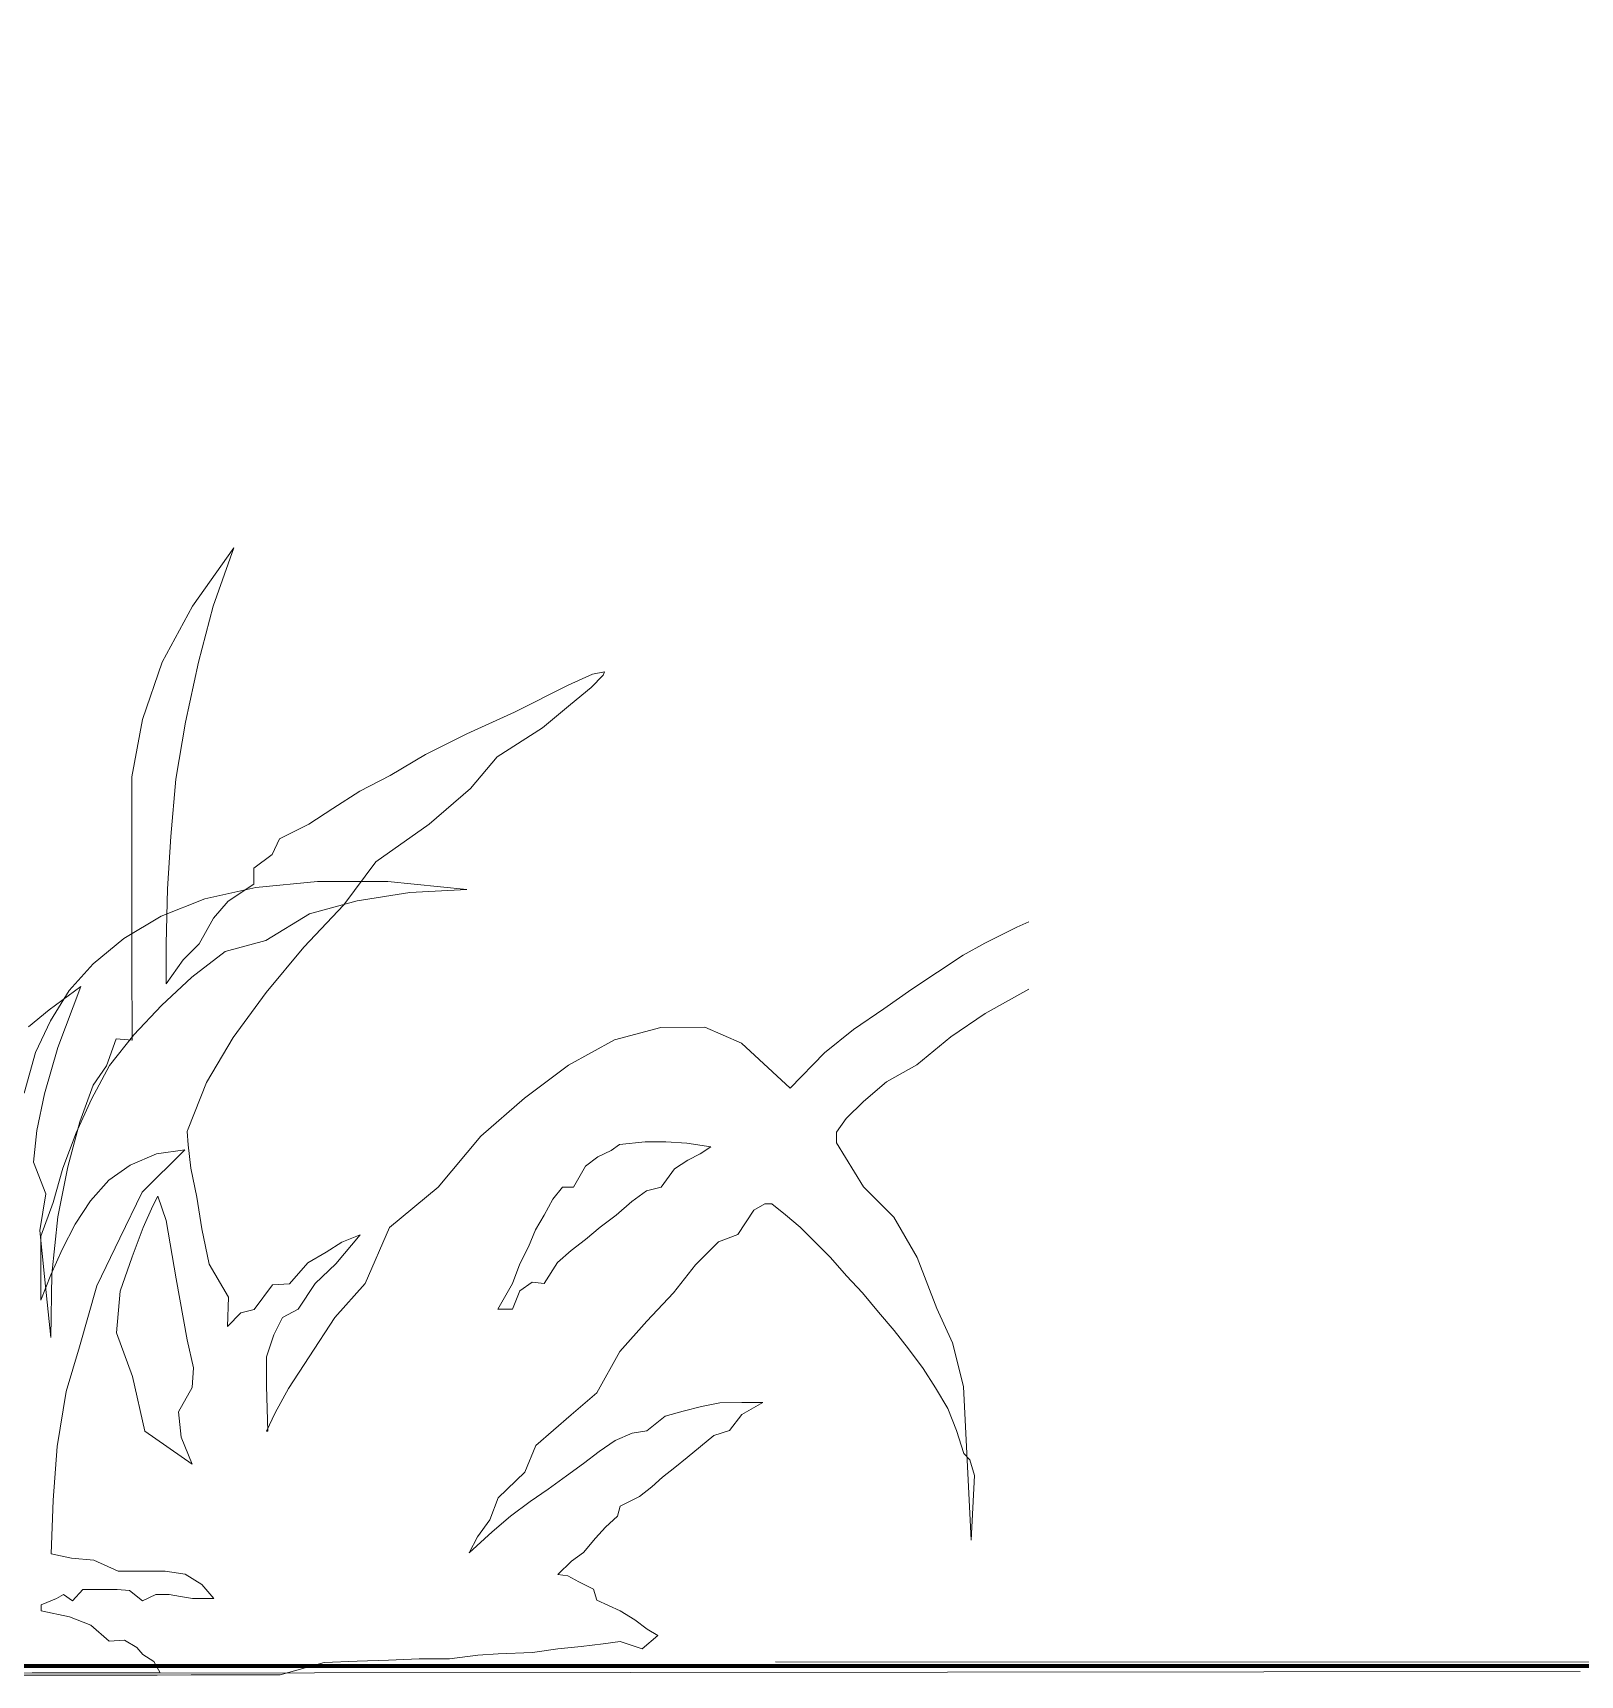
# Model space of a CAD drawing. Header units: inches. Extents: x 140 to 978, y -82 to 38.
# Drawn here: x 654.358 to 654.862, y -44.992 to -44.457 of the extents above; entities that cross this region are included whole.
import ezdxf

# ---------------------------------------------------------------- set-up
doc = ezdxf.new("R2010")
doc.units = ezdxf.units.IN
doc.header["$MEASUREMENT"] = 0
doc.linetypes.add('DASHED2', pattern=[0.375, 0.25, -0.125])
for name, color, linetype, lineweight in [('UNSAAC-AREA VERDE', 94, 'Continuous', 0), ('UNSAAC-PROYECCIONES', 38, 'DASHED2', 0), ('UNSAAC-VARIOS', 30, 'Continuous', 0)]:
    doc.layers.add(name, color=color, linetype=linetype, lineweight=lineweight)

# ---------------------------------------------------------------- blocks, each defined once
blk = doc.blocks.new('unsaac area verde 2')
at = {"layer": 'UNSAAC-AREA VERDE'}
for p, q in [((1477.7216, 42.3771), (1477.6946, 42.339)), ((1477.7216, 42.3771), (1477.6946, 42.339)), ((1477.7081, 42.3391), (1477.7216, 42.3771)), ((1477.7081, 42.3391), (1477.7216, 42.3771)), ((1477.6946, 42.339), (1477.6747, 42.3025)), ((1477.6946, 42.339), (1477.6747, 42.3025)), ((1477.6985, 42.3025), (1477.7081, 42.3391)), ((1477.6985, 42.3025), (1477.7081, 42.3391)), ((1477.6747, 42.3025), (1477.662, 42.2652)), ((1477.6747, 42.3025), (1477.662, 42.2652)), ((1477.6899, 42.2636), (1477.6985, 42.3025)), ((1477.6899, 42.2636), (1477.6985, 42.3025)), ((1477.9629, 42.2961), (1477.955, 42.2945)), ((1477.9629, 42.2961), (1477.955, 42.2945)), ((1477.9621, 42.2938), (1477.9629, 42.2961)), ((1477.9621, 42.2938), (1477.9629, 42.2961)), ((1477.9392, 42.2874), (1477.9042, 42.2699)), ((1477.9392, 42.2874), (1477.9042, 42.2699)), ((1477.955, 42.2945), (1477.9392, 42.2874)), ((1477.955, 42.2945), (1477.9392, 42.2874)), ((1477.9407, 42.2747), (1477.9542, 42.2858)), ((1477.9407, 42.2747), (1477.9542, 42.2858)), ((1477.9542, 42.2858), (1477.9621, 42.2938)), ((1477.9542, 42.2858), (1477.9621, 42.2938)), ((1477.9224, 42.2596), (1477.9407, 42.2747)), ((1477.9224, 42.2596), (1477.9407, 42.2747)), ((1477.662, 42.2652), (1477.6549, 42.2279)), ((1477.662, 42.2652), (1477.6549, 42.2279)), ((1477.6835, 42.2263), (1477.6899, 42.2636)), ((1477.6835, 42.2263), (1477.6899, 42.2636)), ((1477.9042, 42.2699), (1477.8732, 42.2557)), ((1477.9042, 42.2699), (1477.8732, 42.2557)), ((1477.8732, 42.2557), (1477.8462, 42.2422)), ((1477.8732, 42.2557), (1477.8462, 42.2422)), ((1477.893, 42.2407), (1477.9224, 42.2596)), ((1477.893, 42.2407), (1477.9224, 42.2596)), ((1477.8462, 42.2422), (1477.8232, 42.2287)), ((1477.8462, 42.2422), (1477.8232, 42.2287)), ((1477.8756, 42.22), (1477.893, 42.2407)), ((1477.8756, 42.22), (1477.893, 42.2407)), ((1477.6549, 42.2279), (1477.6549, 42.1891)), ((1477.6549, 42.2279), (1477.6549, 42.1891)), ((1477.6803, 42.1891), (1477.6835, 42.2263)), ((1477.6803, 42.1891), (1477.6835, 42.2263)), ((1477.8232, 42.2287), (1477.8034, 42.2184)), ((1477.8232, 42.2287), (1477.8034, 42.2184)), ((1477.8034, 42.2184), (1477.7859, 42.2072)), ((1477.8034, 42.2184), (1477.7859, 42.2072)), ((1477.8486, 42.197), (1477.8756, 42.22)), ((1477.8486, 42.197), (1477.8756, 42.22)), ((1477.7859, 42.2072), (1477.7701, 42.197)), ((1477.7859, 42.2072), (1477.7701, 42.197)), ((1477.6549, 42.1891), (1477.6549, 42.1494)), ((1477.6549, 42.1891), (1477.6549, 42.1494)), ((1477.678, 42.1549), (1477.6803, 42.1891)), ((1477.678, 42.1549), (1477.6803, 42.1891)), ((1477.7701, 42.197), (1477.751, 42.1874)), ((1477.7701, 42.197), (1477.751, 42.1874)), ((1477.8137, 42.1723), (1477.8486, 42.197)), ((1477.8137, 42.1723), (1477.8486, 42.197)), ((1477.751, 42.1874), (1477.7462, 42.1772)), ((1477.751, 42.1874), (1477.7462, 42.1772)), ((1477.7462, 42.1772), (1477.7343, 42.1683)), ((1477.7462, 42.1772), (1477.7343, 42.1683)), ((1477.7343, 42.1683), (1477.7343, 42.158)), ((1477.7343, 42.1683), (1477.7343, 42.158)), ((1477.793, 42.1445), (1477.8137, 42.1723)), ((1477.793, 42.1445), (1477.8137, 42.1723)), ((1477.7343, 42.158), (1477.7176, 42.1469)), ((1477.7343, 42.158), (1477.7176, 42.1469)), ((1477.7356, 42.1557), (1477.7759, 42.1596)), ((1477.7356, 42.1557), (1477.7759, 42.1596)), ((1477.7759, 42.1596), (1477.8215, 42.1596)), ((1477.7759, 42.1596), (1477.8215, 42.1596)), ((1477.8215, 42.1596), (1477.8731, 42.1543)), ((1477.8215, 42.1596), (1477.8731, 42.1543)), ((1477.6549, 42.1494), (1477.6549, 42.108)), ((1477.6549, 42.1494), (1477.6549, 42.108)), ((1477.674, 42.1371), (1477.7024, 42.1484)), ((1477.674, 42.1371), (1477.7024, 42.1484)), ((1477.6771, 42.1191), (1477.678, 42.1549)), ((1477.6771, 42.1191), (1477.678, 42.1549)), ((1477.7024, 42.1484), (1477.7356, 42.1557)), ((1477.7024, 42.1484), (1477.7356, 42.1557)), ((1477.7176, 42.1469), (1477.7081, 42.1358)), ((1477.7176, 42.1469), (1477.7081, 42.1358)), ((1477.8016, 42.1471), (1477.7706, 42.1385)), ((1477.8016, 42.1471), (1477.7706, 42.1385)), ((1477.836, 42.1523), (1477.8016, 42.1471)), ((1477.836, 42.1523), (1477.8016, 42.1471)), ((1477.8731, 42.1543), (1477.836, 42.1523)), ((1477.8731, 42.1543), (1477.836, 42.1523)), ((1477.6496, 42.1226), (1477.674, 42.1371)), ((1477.6496, 42.1226), (1477.674, 42.1371)), ((1477.7081, 42.1358), (1477.6986, 42.1191)), ((1477.7081, 42.1358), (1477.6986, 42.1191)), ((1477.7706, 42.1385), (1477.7421, 42.1213)), ((1477.7706, 42.1385), (1477.7421, 42.1213)), ((1477.7668, 42.1168), (1477.793, 42.1445)), ((1477.7668, 42.1168), (1477.793, 42.1445)), ((1478.2312, 42.1295), (1478.2105, 42.1191)), ((1478.2312, 42.1295), (1478.2105, 42.1191)), ((1478.2391, 42.1328), (1478.2312, 42.1295)), ((1477.6297, 42.1061), (1477.6496, 42.1226)), ((1477.6297, 42.1061), (1477.6496, 42.1226)), ((1477.6771, 42.093), (1477.6771, 42.1191)), ((1477.6771, 42.093), (1477.6771, 42.1191)), ((1477.6986, 42.1191), (1477.6883, 42.1088)), ((1477.6986, 42.1191), (1477.6883, 42.1088)), ((1477.7157, 42.114), (1477.6938, 42.0974)), ((1477.7157, 42.114), (1477.6938, 42.0974)), ((1477.7421, 42.1213), (1477.7157, 42.114)), ((1477.7421, 42.1213), (1477.7157, 42.114)), ((1477.7422, 42.0874), (1477.7668, 42.1168)), ((1477.7422, 42.0874), (1477.7668, 42.1168)), ((1478.2105, 42.1191), (1478.1963, 42.1112)), ((1478.2105, 42.1191), (1478.1963, 42.1112)), ((1477.6139, 42.0888), (1477.6297, 42.1061)), ((1477.6139, 42.0888), (1477.6297, 42.1061)), ((1477.6549, 42.108), (1477.6549, 42.0564)), ((1477.6549, 42.108), (1477.6549, 42.0564)), ((1477.6883, 42.1088), (1477.6771, 42.093)), ((1477.6883, 42.1088), (1477.6771, 42.093)), ((1478.1963, 42.1112), (1478.1796, 42.1001)), ((1478.1963, 42.1112), (1478.1796, 42.1001)), ((1477.6938, 42.0974), (1477.674, 42.079)), ((1477.6938, 42.0974), (1477.674, 42.079)), ((1478.1796, 42.1001), (1478.1629, 42.089)), ((1478.1796, 42.1001), (1478.1629, 42.089)), ((1477.6216, 42.0914), (1477.601, 42.0763)), ((1477.6216, 42.0914), (1477.601, 42.0763)), ((1477.6019, 42.069), (1477.6139, 42.0888)), ((1477.6019, 42.069), (1477.6139, 42.0888)), ((1477.6065, 42.0517), (1477.6216, 42.0914)), ((1477.6065, 42.0517), (1477.6216, 42.0914)), ((1477.7208, 42.058), (1477.7422, 42.0874)), ((1477.7208, 42.058), (1477.7422, 42.0874)), ((1478.1629, 42.089), (1478.1446, 42.0763)), ((1478.1629, 42.089), (1478.1446, 42.0763)), ((1478.2105, 42.0731), (1478.2391, 42.089)), ((1478.2105, 42.0731), (1478.2391, 42.089)), ((1478.2391, 42.089), (1478.2391, 42.089)), ((1478.2391, 42.089), (1478.2391, 42.089)), ((1477.601, 42.0763), (1477.5875, 42.0652)), ((1477.601, 42.0763), (1477.5875, 42.0652)), ((1477.674, 42.079), (1477.6561, 42.0598)), ((1477.674, 42.079), (1477.6561, 42.0598)), ((1478.1446, 42.0763), (1478.1249, 42.0628)), ((1478.1446, 42.0763), (1478.1249, 42.0628)), ((1478.1883, 42.058), (1478.2105, 42.0731)), ((1478.1883, 42.058), (1478.2105, 42.0731)), ((1477.592, 42.0485), (1477.6019, 42.069)), ((1477.592, 42.0485), (1477.6019, 42.069)), ((1477.9994, 42.0644), (1477.9692, 42.0564)), ((1477.9994, 42.0644), (1477.9692, 42.0564)), ((1478.028, 42.0644), (1477.9994, 42.0644)), ((1478.028, 42.0644), (1477.9994, 42.0644)), ((1478.0518, 42.0541), (1478.028, 42.0644)), ((1478.0518, 42.0541), (1478.028, 42.0644)), ((1478.1249, 42.0628), (1478.1058, 42.0477)), ((1478.1249, 42.0628), (1478.1058, 42.0477)), ((1477.5978, 42.0215), (1477.6065, 42.0517)), ((1477.5978, 42.0215), (1477.6065, 42.0517)), ((1477.6446, 42.0572), (1477.6382, 42.0398)), ((1477.6446, 42.0572), (1477.6382, 42.0398)), ((1477.6561, 42.0598), (1477.6403, 42.0399)), ((1477.6561, 42.0598), (1477.6403, 42.0399)), ((1477.6549, 42.0564), (1477.6446, 42.0572)), ((1477.6549, 42.0564), (1477.6446, 42.0572)), ((1477.7033, 42.0287), (1477.7208, 42.058)), ((1477.7033, 42.0287), (1477.7208, 42.058)), ((1477.9692, 42.0564), (1477.9392, 42.0398)), ((1477.9692, 42.0564), (1477.9392, 42.0398)), ((1478.0835, 42.0247), (1478.0518, 42.0541)), ((1478.0835, 42.0247), (1478.0518, 42.0541)), ((1478.1661, 42.0398), (1478.1883, 42.058)), ((1478.1661, 42.0398), (1478.1883, 42.058)), ((1477.5847, 42.022), (1477.592, 42.0485)), ((1477.5847, 42.022), (1477.592, 42.0485)), ((1477.6403, 42.0399), (1477.6284, 42.0181)), ((1477.6403, 42.0399), (1477.6284, 42.0181)), ((1477.6382, 42.0398), (1477.6295, 42.0271)), ((1477.6382, 42.0398), (1477.6295, 42.0271)), ((1477.9392, 42.0398), (1477.9105, 42.0184)), ((1477.9392, 42.0398), (1477.9105, 42.0184)), ((1478.1058, 42.0477), (1478.0835, 42.0247)), ((1478.1058, 42.0477), (1478.0835, 42.0247)), ((1478.1462, 42.0287), (1478.1661, 42.0398)), ((1478.1462, 42.0287), (1478.1661, 42.0398)), ((1477.6914, 41.9986), (1477.7033, 42.0287)), ((1477.6914, 41.9986), (1477.7033, 42.0287)), ((1478.1312, 42.016), (1478.1462, 42.0287)), ((1478.1312, 42.016), (1478.1462, 42.0287)), ((1477.5929, 41.9977), (1477.5978, 42.0215)), ((1477.5929, 41.9977), (1477.5978, 42.0215)), ((1477.6284, 42.0181), (1477.6184, 41.9962)), ((1477.6284, 42.0181), (1477.6184, 41.9962)), ((1477.6295, 42.0271), (1477.6208, 42.0033)), ((1477.6295, 42.0271), (1477.6208, 42.0033)), ((1477.9105, 42.0184), (1477.8819, 41.9937)), ((1477.9105, 42.0184), (1477.8819, 41.9937)), ((1478.12, 42.0048), (1478.1312, 42.016)), ((1478.12, 42.0048), (1478.1312, 42.016)), ((1477.5906, 41.9771), (1477.5929, 41.9977)), ((1477.5906, 41.9771), (1477.5929, 41.9977)), ((1477.6184, 41.9962), (1477.6098, 41.9732)), ((1477.6184, 41.9962), (1477.6098, 41.9732)), ((1477.6208, 42.0033), (1477.6129, 41.974)), ((1477.6208, 42.0033), (1477.6129, 41.974)), ((1477.6907, 41.9969), (1477.6914, 41.9986)), ((1477.6907, 41.9969), (1477.6914, 41.9986)), ((1477.6914, 41.9882), (1477.6907, 41.9969)), ((1477.6914, 41.9882), (1477.6907, 41.9969)), ((1478.1137, 41.9961), (1478.12, 42.0048)), ((1478.1137, 41.9961), (1478.12, 42.0048)), ((1478.1137, 41.989), (1478.1137, 41.9961)), ((1478.1137, 41.989), (1478.1137, 41.9961)), ((1477.693, 41.9731), (1477.6914, 41.9882)), ((1477.693, 41.9731), (1477.6914, 41.9882)), ((1477.8819, 41.9937), (1477.8542, 41.9604)), ((1477.8819, 41.9937), (1477.8542, 41.9604)), ((1477.9669, 41.9842), (1477.9724, 41.9882)), ((1477.9669, 41.9842), (1477.9724, 41.9882)), ((1477.9724, 41.9882), (1477.9891, 41.9898)), ((1477.9724, 41.9882), (1477.9891, 41.9898)), ((1477.9891, 41.9898), (1478.0026, 41.9898)), ((1477.9891, 41.9898), (1478.0026, 41.9898)), ((1478.0026, 41.9898), (1478.0161, 41.989)), ((1478.0026, 41.9898), (1478.0161, 41.989)), ((1478.0161, 41.989), (1478.0319, 41.9866)), ((1478.0161, 41.989), (1478.0319, 41.9866)), ((1478.0319, 41.9866), (1478.0248, 41.9819)), ((1478.0319, 41.9866), (1478.0248, 41.9819)), ((1478.1312, 41.9604), (1478.1137, 41.989)), ((1478.1312, 41.9604), (1478.1137, 41.989)), ((1477.5986, 41.9564), (1477.5906, 41.9771)), ((1477.5986, 41.9564), (1477.5906, 41.9771)), ((1477.6397, 41.9652), (1477.6536, 41.9751)), ((1477.6397, 41.9652), (1477.6536, 41.9751)), ((1477.6536, 41.9751), (1477.6707, 41.9824)), ((1477.6536, 41.9751), (1477.6707, 41.9824)), ((1477.6892, 41.985), (1477.6614, 41.9573)), ((1477.6892, 41.985), (1477.6614, 41.9573)), ((1477.6707, 41.9824), (1477.6892, 41.985)), ((1477.6707, 41.9824), (1477.6892, 41.985)), ((1477.9502, 41.974), (1477.9581, 41.9802)), ((1477.9502, 41.974), (1477.9581, 41.9802)), ((1477.9581, 41.9802), (1477.9669, 41.9842)), ((1477.9581, 41.9802), (1477.9669, 41.9842)), ((1478.0169, 41.9779), (1478.0081, 41.9723)), ((1478.0169, 41.9779), (1478.0081, 41.9723)), ((1478.0248, 41.9819), (1478.0169, 41.9779)), ((1478.0248, 41.9819), (1478.0169, 41.9779)), ((1477.6098, 41.9732), (1477.6033, 41.9507)), ((1477.6098, 41.9732), (1477.6033, 41.9507)), ((1477.6129, 41.974), (1477.6065, 41.9414)), ((1477.6129, 41.974), (1477.6065, 41.9414)), ((1477.6277, 41.9519), (1477.6397, 41.9652)), ((1477.6277, 41.9519), (1477.6397, 41.9652)), ((1477.6969, 41.9541), (1477.693, 41.9731)), ((1477.6969, 41.9541), (1477.693, 41.9731)), ((1477.9423, 41.9604), (1477.9502, 41.974)), ((1477.9423, 41.9604), (1477.9502, 41.974)), ((1478.0081, 41.9723), (1477.9994, 41.9604)), ((1478.0081, 41.9723), (1477.9994, 41.9604)), ((1477.5946, 41.9326), (1477.5986, 41.9564)), ((1477.5946, 41.9326), (1477.5986, 41.9564)), ((1477.6614, 41.9573), (1477.6469, 41.9275)), ((1477.6614, 41.9573), (1477.6469, 41.9275)), ((1477.6684, 41.9485), (1477.6716, 41.9548)), ((1477.6684, 41.9485), (1477.6716, 41.9548)), ((1477.6716, 41.9548), (1477.6771, 41.939)), ((1477.6716, 41.9548), (1477.6771, 41.939)), ((1477.7002, 41.9334), (1477.6969, 41.9541)), ((1477.7002, 41.9334), (1477.6969, 41.9541)), ((1477.8542, 41.9604), (1477.8224, 41.9343)), ((1477.8542, 41.9604), (1477.8224, 41.9343)), ((1477.9288, 41.9525), (1477.9351, 41.9604)), ((1477.9288, 41.9525), (1477.9351, 41.9604)), ((1477.9351, 41.9604), (1477.9423, 41.9604)), ((1477.9351, 41.9604), (1477.9423, 41.9604)), ((1477.9899, 41.958), (1477.9804, 41.9509)), ((1477.9899, 41.958), (1477.9804, 41.9509)), ((1477.9994, 41.9604), (1477.9899, 41.958)), ((1477.9994, 41.9604), (1477.9899, 41.958)), ((1478.151, 41.9406), (1478.1312, 41.9604)), ((1478.151, 41.9406), (1478.1312, 41.9604)), ((1477.6033, 41.9507), (1477.5953, 41.9288)), ((1477.6033, 41.9507), (1477.5953, 41.9288)), ((1477.6178, 41.9367), (1477.6277, 41.9519)), ((1477.6178, 41.9367), (1477.6277, 41.9519)), ((1477.662, 41.9343), (1477.6684, 41.9485)), ((1477.662, 41.9343), (1477.6684, 41.9485)), ((1477.9232, 41.9422), (1477.9288, 41.9525)), ((1477.9232, 41.9422), (1477.9288, 41.9525)), ((1477.9804, 41.9509), (1477.97, 41.9422)), ((1477.9804, 41.9509), (1477.97, 41.9422)), ((1478.0494, 41.9294), (1478.0597, 41.9453)), ((1478.0494, 41.9294), (1478.0597, 41.9453)), ((1478.0597, 41.9453), (1478.0669, 41.9493)), ((1478.0597, 41.9453), (1478.0669, 41.9493)), ((1478.0669, 41.9493), (1478.0716, 41.9493)), ((1478.0669, 41.9493), (1478.0716, 41.9493)), ((1478.0716, 41.9493), (1478.0804, 41.9421)), ((1478.0716, 41.9493), (1478.0804, 41.9421)), ((1477.5978, 41.9025), (1477.5946, 41.9326)), ((1477.5978, 41.9025), (1477.5946, 41.9326)), ((1477.6065, 41.9414), (1477.6025, 41.904)), ((1477.6065, 41.9414), (1477.6025, 41.904)), ((1477.6092, 41.9202), (1477.6178, 41.9367)), ((1477.6092, 41.9202), (1477.6178, 41.9367)), ((1477.6549, 41.9152), (1477.662, 41.9343)), ((1477.6549, 41.9152), (1477.662, 41.9343)), ((1477.6771, 41.939), (1477.6835, 41.9009)), ((1477.6771, 41.939), (1477.6835, 41.9009)), ((1477.7049, 41.9105), (1477.7002, 41.9334)), ((1477.7049, 41.9105), (1477.7002, 41.9334)), ((1477.8224, 41.9343), (1477.8066, 41.8977)), ((1477.8224, 41.9343), (1477.8066, 41.8977)), ((1477.9129, 41.9215), (1477.9176, 41.9326)), ((1477.9129, 41.9215), (1477.9176, 41.9326)), ((1477.9176, 41.9326), (1477.9232, 41.9422)), ((1477.9176, 41.9326), (1477.9232, 41.9422)), ((1477.9597, 41.9343), (1477.9502, 41.9263)), ((1477.9597, 41.9343), (1477.9502, 41.9263)), ((1477.97, 41.9422), (1477.9597, 41.9343)), ((1477.97, 41.9422), (1477.9597, 41.9343)), ((1478.0804, 41.9421), (1478.0899, 41.9342)), ((1478.0804, 41.9421), (1478.0899, 41.9342)), ((1478.0899, 41.9342), (1478.0994, 41.9247)), ((1478.0899, 41.9342), (1478.0994, 41.9247)), ((1478.1661, 41.9144), (1478.151, 41.9406)), ((1478.1661, 41.9144), (1478.151, 41.9406)), ((1477.5953, 41.9288), (1477.5953, 41.9083)), ((1477.5953, 41.9288), (1477.5953, 41.9083)), ((1477.6469, 41.9275), (1477.6317, 41.8964)), ((1477.6469, 41.9275), (1477.6317, 41.8964)), ((1477.7915, 41.9247), (1477.7811, 41.9183)), ((1477.7915, 41.9247), (1477.7811, 41.9183)), ((1477.7875, 41.9105), (1477.8034, 41.9294)), ((1477.7875, 41.9105), (1477.8034, 41.9294)), ((1477.8034, 41.9294), (1477.7915, 41.9247)), ((1477.8034, 41.9294), (1477.7915, 41.9247)), ((1477.9074, 41.9104), (1477.9129, 41.9215)), ((1477.9074, 41.9104), (1477.9129, 41.9215)), ((1477.9502, 41.9263), (1477.9407, 41.9191)), ((1477.9502, 41.9263), (1477.9407, 41.9191)), ((1478.0217, 41.9096), (1478.0367, 41.9247)), ((1478.0217, 41.9096), (1478.0367, 41.9247)), ((1478.0367, 41.9247), (1478.0494, 41.9294)), ((1478.0367, 41.9247), (1478.0494, 41.9294)), ((1478.0994, 41.9247), (1478.1097, 41.9144)), ((1478.0994, 41.9247), (1478.1097, 41.9144)), ((1477.6019, 41.9037), (1477.6092, 41.9202)), ((1477.6019, 41.9037), (1477.6092, 41.9202)), ((1477.647, 41.8929), (1477.6549, 41.9152)), ((1477.647, 41.8929), (1477.6549, 41.9152)), ((1477.7692, 41.9113), (1477.7573, 41.8977)), ((1477.7692, 41.9113), (1477.7573, 41.8977)), ((1477.7811, 41.9183), (1477.7692, 41.9113)), ((1477.7811, 41.9183), (1477.7692, 41.9113)), ((1477.9319, 41.9113), (1477.9232, 41.8977)), ((1477.9319, 41.9113), (1477.9232, 41.8977)), ((1477.9407, 41.9191), (1477.9319, 41.9113)), ((1477.9407, 41.9191), (1477.9319, 41.9113)), ((1478.1097, 41.9144), (1478.12, 41.9025)), ((1478.1097, 41.9144), (1478.12, 41.9025)), ((1478.1788, 41.881), (1478.1661, 41.9144)), ((1478.1788, 41.881), (1478.1661, 41.9144)), ((1477.5953, 41.9083), (1477.5953, 41.8872)), ((1477.5953, 41.9083), (1477.5953, 41.8872)), ((1477.5953, 41.8872), (1477.6019, 41.9037)), ((1477.5953, 41.8872), (1477.6019, 41.9037)), ((1477.6018, 41.8628), (1477.5978, 41.9025)), ((1477.6018, 41.8628), (1477.5978, 41.9025)), ((1477.6025, 41.904), (1477.6018, 41.8628)), ((1477.6025, 41.904), (1477.6018, 41.8628)), ((1477.6835, 41.9009), (1477.6907, 41.8612)), ((1477.6835, 41.9009), (1477.6907, 41.8612)), ((1477.7176, 41.889), (1477.7049, 41.9105)), ((1477.7176, 41.889), (1477.7049, 41.9105)), ((1477.774, 41.8977), (1477.7875, 41.9105)), ((1477.774, 41.8977), (1477.7875, 41.9105)), ((1477.9026, 41.8977), (1477.9074, 41.9104)), ((1477.9026, 41.8977), (1477.9074, 41.9104)), ((1478.0073, 41.8914), (1478.0217, 41.9096)), ((1478.0073, 41.8914), (1478.0217, 41.9096)), ((1478.12, 41.9025), (1478.1304, 41.8913)), ((1478.12, 41.9025), (1478.1304, 41.8913)), ((1477.6317, 41.8964), (1477.6204, 41.8567)), ((1477.6317, 41.8964), (1477.6204, 41.8567)), ((1477.6446, 41.8659), (1477.647, 41.8929)), ((1477.6446, 41.8659), (1477.647, 41.8929)), ((1477.7462, 41.8969), (1477.7343, 41.881)), ((1477.7462, 41.8969), (1477.7343, 41.881)), ((1477.7573, 41.8977), (1477.7462, 41.8969)), ((1477.7573, 41.8977), (1477.7462, 41.8969)), ((1477.7629, 41.881), (1477.774, 41.8977)), ((1477.7629, 41.881), (1477.774, 41.8977)), ((1477.8066, 41.8977), (1477.7867, 41.8756)), ((1477.8066, 41.8977), (1477.7867, 41.8756)), ((1477.893, 41.881), (1477.9026, 41.8977)), ((1477.893, 41.881), (1477.9026, 41.8977)), ((1477.9074, 41.8929), (1477.9026, 41.881)), ((1477.9074, 41.8929), (1477.9026, 41.881)), ((1477.9153, 41.8985), (1477.9074, 41.8929)), ((1477.9153, 41.8985), (1477.9074, 41.8929)), ((1477.9232, 41.8977), (1477.9153, 41.8985)), ((1477.9232, 41.8977), (1477.9153, 41.8985)), ((1477.99, 41.8731), (1478.0073, 41.8914)), ((1477.99, 41.8731), (1478.0073, 41.8914)), ((1478.1304, 41.8913), (1478.1408, 41.8787)), ((1478.1304, 41.8913), (1478.1408, 41.8787)), ((1477.7168, 41.8699), (1477.7176, 41.889)), ((1477.7168, 41.8699), (1477.7176, 41.889)), ((1477.7255, 41.8787), (1477.7168, 41.8699)), ((1477.7255, 41.8787), (1477.7168, 41.8699)), ((1477.7343, 41.881), (1477.7255, 41.8787)), ((1477.7343, 41.881), (1477.7255, 41.8787)), ((1477.7526, 41.8756), (1477.7629, 41.881)), ((1477.7526, 41.8756), (1477.7629, 41.881)), ((1477.9026, 41.881), (1477.893, 41.881)), ((1477.9026, 41.881), (1477.893, 41.881)), ((1478.1408, 41.8787), (1478.151, 41.8668)), ((1478.1408, 41.8787), (1478.151, 41.8668)), ((1478.1891, 41.8588), (1478.1788, 41.881)), ((1478.1891, 41.8588), (1478.1788, 41.881)), ((1477.747, 41.8644), (1477.7526, 41.8756)), ((1477.747, 41.8644), (1477.7526, 41.8756)), ((1477.7867, 41.8756), (1477.77, 41.8501)), ((1477.7867, 41.8756), (1477.77, 41.8501)), ((1477.9724, 41.8533), (1477.99, 41.8731)), ((1477.9724, 41.8533), (1477.99, 41.8731)), ((1477.6549, 41.8374), (1477.6446, 41.8659)), ((1477.6549, 41.8374), (1477.6446, 41.8659)), ((1477.6907, 41.8612), (1477.6946, 41.8429)), ((1477.6907, 41.8612), (1477.6946, 41.8429)), ((1477.7422, 41.8501), (1477.747, 41.8644)), ((1477.7422, 41.8501), (1477.747, 41.8644)), ((1478.151, 41.8668), (1478.1605, 41.8548)), ((1478.151, 41.8668), (1478.1605, 41.8548)), ((1478.1963, 41.8302), (1478.1891, 41.8588)), ((1478.1963, 41.8302), (1478.1891, 41.8588)), ((1477.6204, 41.8567), (1477.6118, 41.8276)), ((1477.6204, 41.8567), (1477.6118, 41.8276)), ((1477.7422, 41.831), (1477.7422, 41.8501)), ((1477.7422, 41.831), (1477.7422, 41.8501)), ((1477.77, 41.8501), (1477.7565, 41.8294)), ((1477.77, 41.8501), (1477.7565, 41.8294)), ((1477.9573, 41.8263), (1477.9724, 41.8533)), ((1477.9573, 41.8263), (1477.9724, 41.8533)), ((1478.1605, 41.8548), (1478.17, 41.8421)), ((1478.1605, 41.8548), (1478.17, 41.8421)), ((1477.6629, 41.8017), (1477.6549, 41.8374)), ((1477.6629, 41.8017), (1477.6549, 41.8374)), ((1477.6946, 41.8429), (1477.6938, 41.8302)), ((1477.6946, 41.8429), (1477.6938, 41.8302)), ((1478.17, 41.8421), (1478.178, 41.8294)), ((1478.17, 41.8421), (1478.178, 41.8294)), ((1477.6118, 41.8276), (1477.6059, 41.7919)), ((1477.6118, 41.8276), (1477.6059, 41.7919)), ((1477.6938, 41.8302), (1477.685, 41.8144)), ((1477.6938, 41.8302), (1477.685, 41.8144)), ((1477.7431, 41.8017), (1477.7422, 41.831)), ((1477.7431, 41.8017), (1477.7422, 41.831)), ((1477.7565, 41.8294), (1477.7478, 41.8136)), ((1477.7565, 41.8294), (1477.7478, 41.8136)), ((1477.9407, 41.8121), (1477.9573, 41.8263)), ((1477.9407, 41.8121), (1477.9573, 41.8263)), ((1478.178, 41.8294), (1478.1859, 41.816)), ((1478.178, 41.8294), (1478.1859, 41.816)), ((1478.2011, 41.7302), (1478.1963, 41.8302)), ((1478.2011, 41.7302), (1478.1963, 41.8302)), ((1477.685, 41.8144), (1477.6867, 41.7977)), ((1477.685, 41.8144), (1477.6867, 41.7977)), ((1478.0137, 41.8144), (1478.0018, 41.8112)), ((1478.0137, 41.8144), (1478.0018, 41.8112)), ((1478.0256, 41.8175), (1478.0137, 41.8144)), ((1478.0256, 41.8175), (1478.0137, 41.8144)), ((1478.0376, 41.8199), (1478.0256, 41.8175)), ((1478.0376, 41.8199), (1478.0256, 41.8175)), ((1478.0518, 41.82), (1478.0376, 41.8199)), ((1478.0518, 41.82), (1478.0376, 41.8199)), ((1478.0518, 41.8121), (1478.0654, 41.82)), ((1478.0654, 41.82), (1478.0518, 41.82)), ((1478.0518, 41.8121), (1478.0654, 41.82)), ((1478.0654, 41.82), (1478.0518, 41.82)), ((1478.1859, 41.816), (1478.1916, 41.8017)), ((1478.1859, 41.816), (1478.1916, 41.8017)), ((1477.7478, 41.8136), (1477.7422, 41.8017)), ((1477.7478, 41.8136), (1477.7422, 41.8017)), ((1477.9176, 41.7922), (1477.9407, 41.8121)), ((1477.9176, 41.7922), (1477.9407, 41.8121)), ((1478.0018, 41.8112), (1477.99, 41.8017)), ((1478.0018, 41.8112), (1477.99, 41.8017)), ((1478.0438, 41.8017), (1478.0518, 41.8121)), ((1478.0438, 41.8017), (1478.0518, 41.8121)), ((1477.6938, 41.7803), (1477.6629, 41.8017)), ((1477.6938, 41.7803), (1477.6629, 41.8017)), ((1477.6867, 41.7977), (1477.6938, 41.7803)), ((1477.6867, 41.7977), (1477.6938, 41.7803)), ((1477.7422, 41.8017), (1477.7431, 41.8017)), ((1477.7422, 41.8017), (1477.7431, 41.8017)), ((1477.9692, 41.7953), (1477.9589, 41.7882)), ((1477.9692, 41.7953), (1477.9589, 41.7882)), ((1477.9804, 41.8002), (1477.9692, 41.7953)), ((1477.9804, 41.8002), (1477.9692, 41.7953)), ((1477.99, 41.8017), (1477.9804, 41.8002)), ((1477.99, 41.8017), (1477.9804, 41.8002)), ((1478.0248, 41.7913), (1478.0335, 41.7985)), ((1478.0248, 41.7913), (1478.0335, 41.7985)), ((1478.0335, 41.7985), (1478.0438, 41.8017)), ((1478.0335, 41.7985), (1478.0438, 41.8017)), ((1478.1916, 41.8017), (1478.1963, 41.7866)), ((1478.1916, 41.8017), (1478.1963, 41.7866)), ((1477.6059, 41.7919), (1477.6032, 41.7568)), ((1477.6059, 41.7919), (1477.6032, 41.7568)), ((1477.9105, 41.7747), (1477.9176, 41.7922)), ((1477.9105, 41.7747), (1477.9176, 41.7922)), ((1477.9589, 41.7882), (1477.9486, 41.7803)), ((1477.9589, 41.7882), (1477.9486, 41.7803)), ((1478.0081, 41.7778), (1478.0161, 41.7843)), ((1478.0081, 41.7778), (1478.0161, 41.7843)), ((1478.0161, 41.7843), (1478.0248, 41.7913)), ((1478.0161, 41.7843), (1478.0248, 41.7913)), ((1478.1963, 41.7866), (1478.2003, 41.7826)), ((1478.1963, 41.7866), (1478.2003, 41.7826)), ((1478.2003, 41.7826), (1478.2034, 41.7724)), ((1478.2003, 41.7826), (1478.2034, 41.7724)), ((1477.893, 41.758), (1477.9105, 41.7747)), ((1477.893, 41.758), (1477.9105, 41.7747)), ((1477.9375, 41.7724), (1477.9257, 41.7636)), ((1477.9375, 41.7724), (1477.9257, 41.7636)), ((1477.9486, 41.7803), (1477.9375, 41.7724)), ((1477.9486, 41.7803), (1477.9375, 41.7724)), ((1477.9931, 41.7651), (1478.0002, 41.7715)), ((1477.9931, 41.7651), (1478.0002, 41.7715)), ((1478.0002, 41.7715), (1478.0081, 41.7778)), ((1478.0002, 41.7715), (1478.0081, 41.7778)), ((1478.2034, 41.7724), (1478.2011, 41.7302)), ((1478.2034, 41.7724), (1478.2011, 41.7302)), ((1477.9257, 41.7636), (1477.9138, 41.7556)), ((1477.9257, 41.7636), (1477.9138, 41.7556)), ((1477.9851, 41.7588), (1477.9931, 41.7651)), ((1477.9851, 41.7588), (1477.9931, 41.7651)), ((1477.6032, 41.7568), (1477.6019, 41.7218)), ((1477.6032, 41.7568), (1477.6019, 41.7218)), ((1477.8875, 41.7438), (1477.893, 41.758)), ((1477.8875, 41.7438), (1477.893, 41.758)), ((1477.9138, 41.7556), (1477.901, 41.7461)), ((1477.9138, 41.7556), (1477.901, 41.7461)), ((1477.9708, 41.7461), (1477.9724, 41.7525)), ((1477.9708, 41.7461), (1477.9724, 41.7525)), ((1477.9724, 41.7525), (1477.9851, 41.7588)), ((1477.9724, 41.7525), (1477.9851, 41.7588)), ((1477.8796, 41.7327), (1477.8875, 41.7438)), ((1477.8796, 41.7327), (1477.8875, 41.7438)), ((1477.901, 41.7461), (1477.8891, 41.7359)), ((1477.901, 41.7461), (1477.8891, 41.7359)), ((1477.963, 41.739), (1477.9708, 41.7461)), ((1477.963, 41.739), (1477.9708, 41.7461)), ((1477.8891, 41.7359), (1477.8741, 41.7223)), ((1477.8891, 41.7359), (1477.8741, 41.7223)), ((1477.8741, 41.7223), (1477.8796, 41.7327)), ((1477.8741, 41.7223), (1477.8796, 41.7327)), ((1477.9486, 41.7223), (1477.9565, 41.7318)), ((1477.9486, 41.7223), (1477.9565, 41.7318)), ((1477.9565, 41.7318), (1477.963, 41.739)), ((1477.9565, 41.7318), (1477.963, 41.739)), ((1477.6019, 41.7218), (1477.6151, 41.7191)), ((1477.6019, 41.7218), (1477.6151, 41.7191)), ((1477.6151, 41.7191), (1477.6297, 41.7178)), ((1477.6151, 41.7191), (1477.6297, 41.7178)), ((1477.9407, 41.7167), (1477.9486, 41.7223)), ((1477.9407, 41.7167), (1477.9486, 41.7223)), ((1477.6297, 41.7178), (1477.6456, 41.7105)), ((1477.6297, 41.7178), (1477.6456, 41.7105)), ((1477.6456, 41.7105), (1477.6614, 41.7105)), ((1477.6456, 41.7105), (1477.6614, 41.7105)), ((1477.6614, 41.7105), (1477.676, 41.7105)), ((1477.6614, 41.7105), (1477.676, 41.7105)), ((1477.676, 41.7105), (1477.6892, 41.7085)), ((1477.676, 41.7105), (1477.6892, 41.7085)), ((1477.6892, 41.7085), (1477.6999, 41.7019)), ((1477.6892, 41.7085), (1477.6999, 41.7019)), ((1477.9319, 41.7081), (1477.9407, 41.7167)), ((1477.9319, 41.7081), (1477.9407, 41.7167)), ((1477.9383, 41.7072), (1477.9319, 41.7081)), ((1477.9383, 41.7072), (1477.9319, 41.7081)), ((1477.6224, 41.6986), (1477.6158, 41.6913)), ((1477.6224, 41.6986), (1477.6158, 41.6913)), ((1477.6297, 41.6987), (1477.6224, 41.6986)), ((1477.6297, 41.6987), (1477.6224, 41.6986)), ((1477.6364, 41.6987), (1477.6297, 41.6987)), ((1477.6364, 41.6987), (1477.6297, 41.6987)), ((1477.6449, 41.6986), (1477.6364, 41.6987)), ((1477.6449, 41.6986), (1477.6364, 41.6987)), ((1477.6529, 41.6979), (1477.6449, 41.6986)), ((1477.6529, 41.6979), (1477.6449, 41.6986)), ((1477.6614, 41.6913), (1477.6529, 41.6979)), ((1477.6614, 41.6913), (1477.6529, 41.6979)), ((1477.6999, 41.7019), (1477.7077, 41.6927)), ((1477.6999, 41.7019), (1477.7077, 41.6927)), ((1477.9455, 41.7032), (1477.9383, 41.7072)), ((1477.9455, 41.7032), (1477.9383, 41.7072)), ((1477.955, 41.6985), (1477.9455, 41.7032)), ((1477.955, 41.6985), (1477.9455, 41.7032)), ((1477.9573, 41.6913), (1477.955, 41.6985)), ((1477.9573, 41.6913), (1477.955, 41.6985)), ((1477.6052, 41.6927), (1477.5953, 41.6888)), ((1477.6052, 41.6927), (1477.5953, 41.6888)), ((1477.5953, 41.6888), (1477.5953, 41.6847)), ((1477.5953, 41.6888), (1477.5953, 41.6847)), ((1477.6098, 41.6953), (1477.6052, 41.6927)), ((1477.6098, 41.6953), (1477.6052, 41.6927)), ((1477.6158, 41.6913), (1477.6098, 41.6953)), ((1477.6158, 41.6913), (1477.6098, 41.6953)), ((1477.67, 41.6954), (1477.6614, 41.6913)), ((1477.67, 41.6954), (1477.6614, 41.6913)), ((1477.6786, 41.6953), (1477.67, 41.6954)), ((1477.6786, 41.6953), (1477.67, 41.6954)), ((1477.686, 41.694), (1477.6786, 41.6953)), ((1477.686, 41.694), (1477.6786, 41.6953)), ((1477.6938, 41.6927), (1477.686, 41.694)), ((1477.6938, 41.6927), (1477.686, 41.694)), ((1477.7011, 41.6927), (1477.6938, 41.6927)), ((1477.7011, 41.6927), (1477.6938, 41.6927)), ((1477.7077, 41.6927), (1477.7011, 41.6927)), ((1477.7077, 41.6927), (1477.7011, 41.6927)), ((1477.9724, 41.6843), (1477.9573, 41.6913)), ((1477.9724, 41.6843), (1477.9573, 41.6913)), ((1477.5953, 41.6847), (1477.6138, 41.6808)), ((1477.5953, 41.6847), (1477.6138, 41.6808)), ((1477.6138, 41.6808), (1477.6277, 41.6755)), ((1477.6138, 41.6808), (1477.6277, 41.6755)), ((1477.6277, 41.6755), (1477.6396, 41.6649)), ((1477.6277, 41.6755), (1477.6396, 41.6649)), ((1477.982, 41.6786), (1477.9724, 41.6843)), ((1477.982, 41.6786), (1477.9724, 41.6843)), ((1477.99, 41.6724), (1477.982, 41.6786)), ((1477.99, 41.6724), (1477.982, 41.6786)), ((1477.6396, 41.6649), (1477.6495, 41.6656)), ((1477.6396, 41.6649), (1477.6495, 41.6656)), ((1477.6495, 41.6656), (1477.6575, 41.6609)), ((1477.6495, 41.6656), (1477.6575, 41.6609)), ((1477.9867, 41.6596), (1477.997, 41.6684)), ((1477.9867, 41.6596), (1477.997, 41.6684)), ((1477.997, 41.6684), (1477.99, 41.6724)), ((1477.997, 41.6684), (1477.99, 41.6724)), ((1477.6575, 41.6609), (1477.6614, 41.6563)), ((1477.6575, 41.6609), (1477.6614, 41.6563)), ((1477.6614, 41.6563), (1477.6687, 41.6517)), ((1477.6614, 41.6563), (1477.6687, 41.6517)), ((1477.8613, 41.6533), (1477.8796, 41.6556)), ((1477.8613, 41.6533), (1477.8796, 41.6556)), ((1477.8796, 41.6556), (1477.893, 41.6564)), ((1477.8796, 41.6556), (1477.893, 41.6564)), ((1477.893, 41.6564), (1477.9153, 41.6573)), ((1477.893, 41.6564), (1477.9153, 41.6573)), ((1477.9153, 41.6573), (1477.9319, 41.6596)), ((1477.9153, 41.6573), (1477.9319, 41.6596)), ((1477.9319, 41.6596), (1477.947, 41.6612)), ((1477.9319, 41.6596), (1477.947, 41.6612)), ((1477.947, 41.6612), (1477.9613, 41.6628)), ((1477.947, 41.6612), (1477.9613, 41.6628)), ((1477.9613, 41.6628), (1477.9724, 41.6644)), ((1477.9613, 41.6628), (1477.9724, 41.6644)), ((1477.9724, 41.6644), (1477.9867, 41.6596)), ((1477.9724, 41.6644), (1477.9867, 41.6596)), ((1476.8477, 41.6443), (1478.5977, 41.6443)), ((1477.6059, 41.6444), (1477.5894, 41.6444)), ((1477.6059, 41.6444), (1477.5894, 41.6444)), ((1477.6204, 41.6444), (1477.6059, 41.6444)), ((1477.6204, 41.6444), (1477.6059, 41.6444)), ((1477.629, 41.6444), (1477.6204, 41.6444)), ((1477.629, 41.6444), (1477.6204, 41.6444)), ((1477.6422, 41.6444), (1477.629, 41.6444)), ((1477.6422, 41.6444), (1477.629, 41.6444)), ((1477.6608, 41.6444), (1477.6422, 41.6444)), ((1477.6608, 41.6444), (1477.6422, 41.6444)), ((1477.6727, 41.6444), (1477.6608, 41.6444)), ((1477.6727, 41.6444), (1477.6608, 41.6444)), ((1477.6687, 41.6517), (1477.6727, 41.6444)), ((1477.6687, 41.6517), (1477.6727, 41.6444)), ((1477.751, 41.6429), (1477.7795, 41.6509)), ((1477.751, 41.6429), (1477.7795, 41.6509)), ((1477.7795, 41.6509), (1477.801, 41.6517)), ((1477.7795, 41.6509), (1477.801, 41.6517)), ((1477.801, 41.6517), (1477.8216, 41.6524)), ((1477.801, 41.6517), (1477.8216, 41.6524)), ((1477.8216, 41.6524), (1477.8415, 41.6532)), ((1477.8216, 41.6524), (1477.8415, 41.6532)), ((1477.8415, 41.6532), (1477.8613, 41.6533)), ((1477.8415, 41.6532), (1477.8613, 41.6533)), ((1477.5629, 41.6429), (1477.5906, 41.6429)), ((1477.5629, 41.6429), (1477.5906, 41.6429)), ((1477.5906, 41.6429), (1477.6049, 41.6429)), ((1477.5906, 41.6429), (1477.6049, 41.6429)), ((1477.6049, 41.6429), (1477.6264, 41.6429)), ((1477.6049, 41.6429), (1477.6264, 41.6429)), ((1477.6264, 41.6429), (1477.6549, 41.6429)), ((1477.6264, 41.6429), (1477.6549, 41.6429)), ((1477.6549, 41.6429), (1477.6708, 41.6429)), ((1477.6549, 41.6429), (1477.6708, 41.6429)), ((1477.6708, 41.6429), (1477.693, 41.6429)), ((1477.6708, 41.6429), (1477.693, 41.6429)), ((1477.693, 41.6429), (1477.7145, 41.6429)), ((1477.693, 41.6429), (1477.7145, 41.6429)), ((1477.7145, 41.6429), (1477.7343, 41.6429)), ((1477.7145, 41.6429), (1477.7343, 41.6429)), ((1477.7343, 41.6429), (1477.751, 41.6429)), ((1477.7343, 41.6429), (1477.751, 41.6429))]:
    blk.add_line(p, q, dxfattribs=at)

msp = doc.modelspace()

# ---------------------------------------------------------------- linework, layer by layer
at = {"layer": 'UNSAAC-PROYECCIONES', "ltscale": 2.5}
msp.add_line((616.16247, -44.97157), (657.55309, -44.98854), dxfattribs=at)
at = {"layer": 'UNSAAC-VARIOS', "color": 3, "lineweight": 100}
msp.add_lwpolyline([(652.69652, -43.93854), (652.69652, -44.78854), (653.89652, -44.78854), (653.89652, -44.98854), (655.95429, -44.98854)], dxfattribs=at)

# ---------------------------------------------------------------- block references
at = {"layer": 'UNSAAC-AREA VERDE', "xscale": 0.4999999999999997, "yscale": 0.4999999999999997, "zscale": 0.4999999999999997, "rotation": 0.06011870162732873}
msp.add_blockref('unsaac area verde 2', (-84.41459, -66.58826), dxfattribs=at)

doc.saveas('drawing.dxf')
